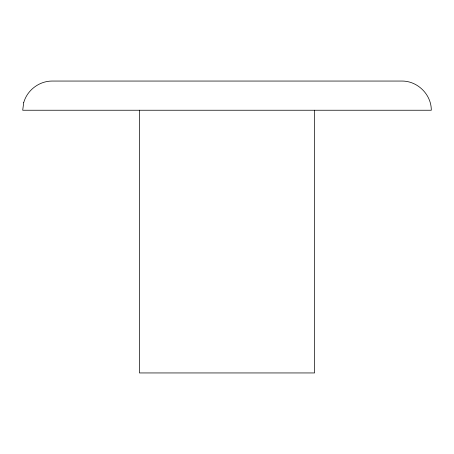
<?xml version="1.0" encoding="UTF-8"?>
<svg xmlns="http://www.w3.org/2000/svg" width="454" height="454" viewBox="0 0 454 454"><rect width="100%" height="100%" fill="white"/><g stroke="black" fill="none" stroke-linecap="round" stroke-linejoin="round"><path stroke-width="0.68" d="M314.565 110.243L314.565 372.944L139.435 372.944L139.435 110.243M23.699 102.689L22.7 110.243L431.3 110.243C431.391 94.58 417.64 80.948 402 81.056L52 81.056C39.072 81.124 27.132 90.215 23.699 102.689"/></g></svg>
